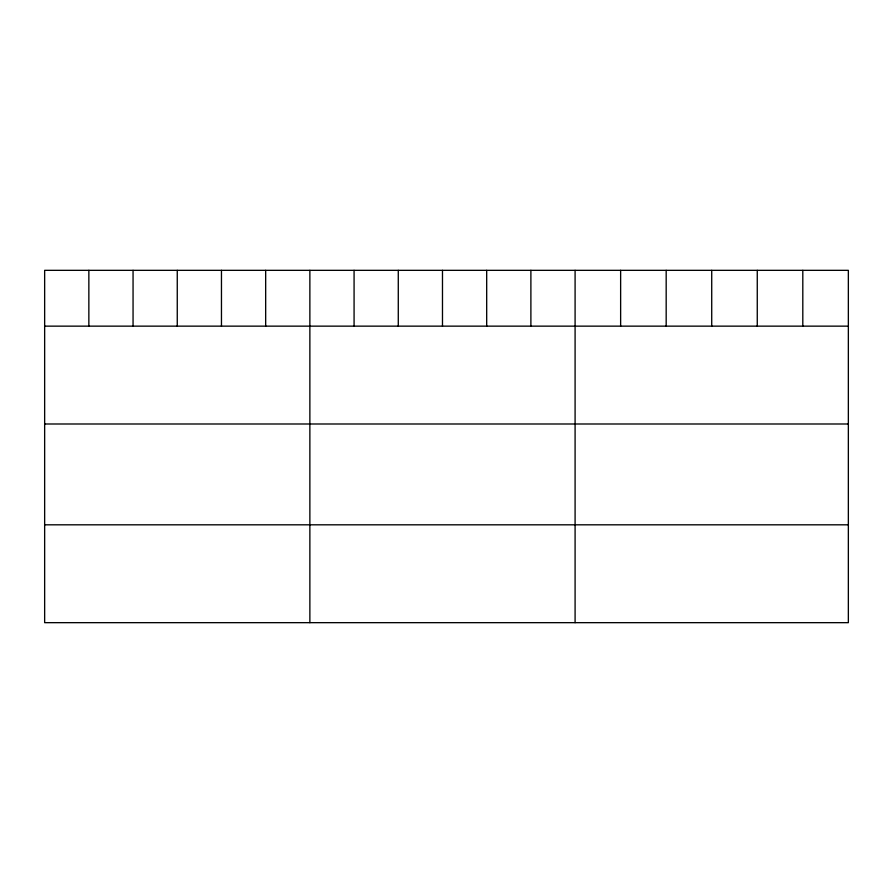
<?xml version="1.0" encoding="UTF-8"?>
<svg xmlns="http://www.w3.org/2000/svg" width="893" height="893" viewBox="0 0 893 893"><rect width="100%" height="100%" fill="white"/><g stroke="black" fill="none" stroke-linecap="round" stroke-linejoin="round"><path stroke-width="1.34" d="M848.35 326.146L848.35 622.667L44.65 622.667L44.65 270.333L848.35 270.333L848.35 326.146L44.65 326.146M44.65 423.996L848.35 423.996M44.65 524.816L848.35 524.816M802.807 270.333L802.807 326.146M757.264 270.333L757.264 326.146M711.721 270.333L711.721 326.146M666.178 270.333L666.178 326.146M620.635 270.333L620.635 326.146M575.092 270.333L575.092 622.667M530.889 270.333L530.889 326.146M486.685 270.333L486.685 326.146M442.481 270.333L442.481 326.146M398.278 270.333L398.278 326.146M354.075 270.333L354.075 326.146M309.871 270.333L309.871 622.667M265.668 270.333L265.668 326.146M221.464 270.333L221.464 326.146M177.261 270.333L177.261 326.146M133.057 270.333L133.057 326.146M88.853 270.333L88.853 326.146"/></g></svg>
